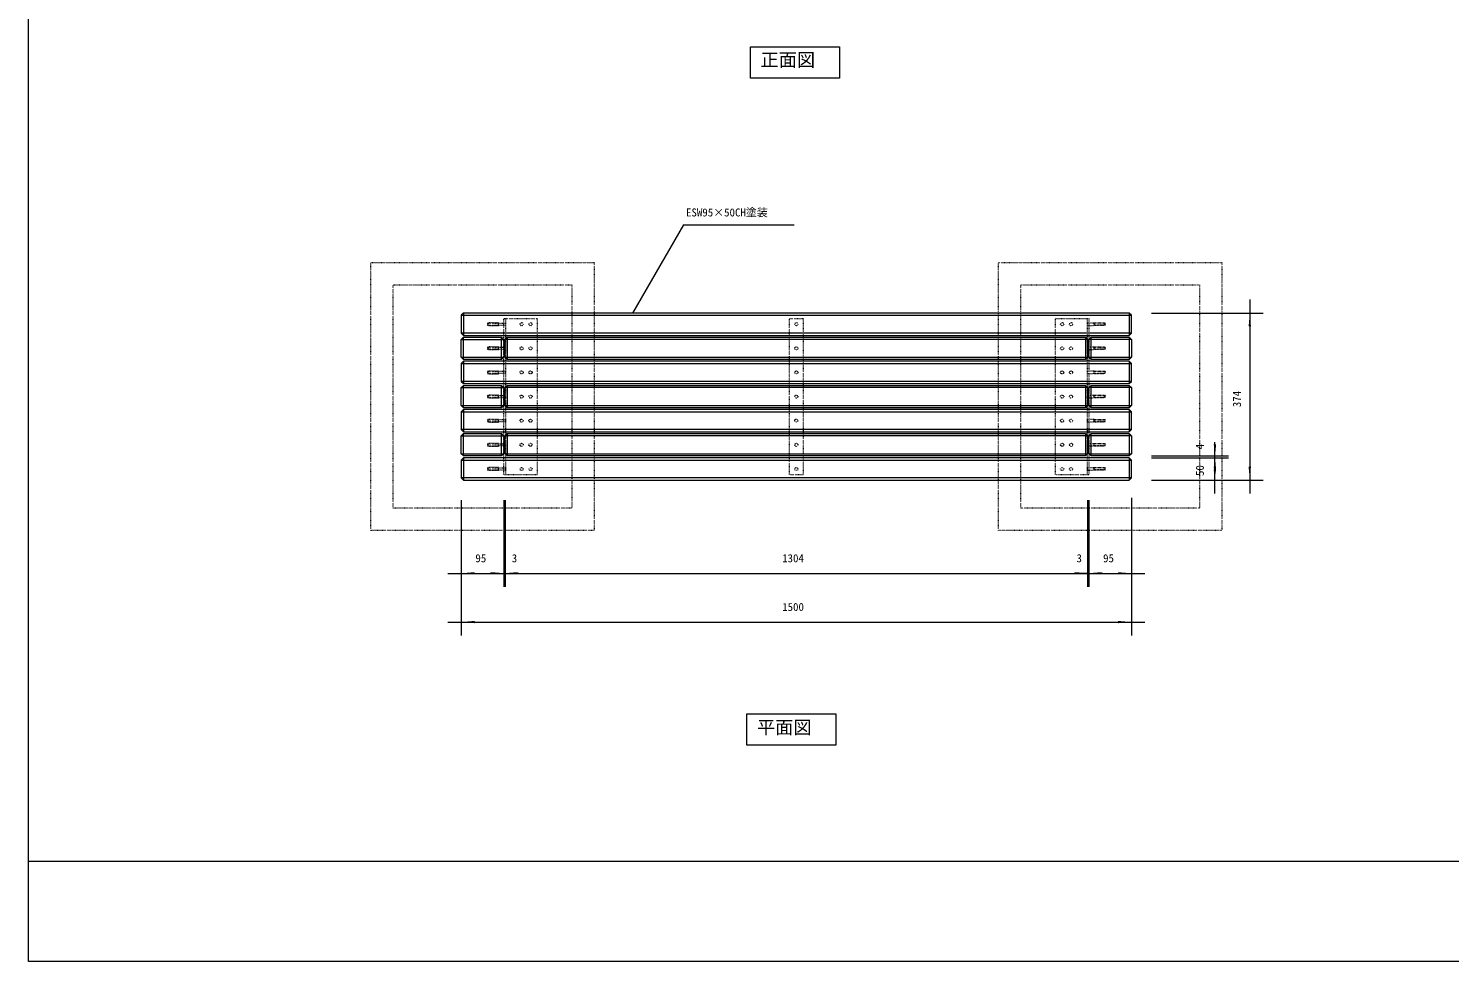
# Model space of a CAD drawing. Units: millimetres, scale not verified. Extents: x -2925 to 3297, y -2062 to 2062.
# Drawn here: x -2925 to 256, y -2062 to 26 of the extents above; entities that cross this region are included whole.
import ezdxf
from ezdxf.enums import TextEntityAlignment as Align

# ---------------------------------------------------------------- set-up
doc = ezdxf.new("R2010")
doc.units = ezdxf.units.MM
doc.header["$LTSCALE"] = 10
doc.linetypes.add('USER5', pattern=[0.208282, 0.069427, -0.138855])
doc.layers.add('0-1_____', color=30, linetype='Continuous', lineweight=18)
doc.styles.add('ＭＳ ゴシック', font='')
doc.styles.get('ＭＳ ゴシック').set_extended_font_data('MS Gothic')

msp = doc.modelspace()

# ---------------------------------------------------------------- linework, layer by layer
at = {"layer": '0-1_____', "color": 1}
for p, q in [((-1458.94, -413.04), (-1573.07, -610.71)), ((-1458.94, -413.04), (-1211.15, -413.04)), ((-191.15, -580.71), (-191.15, -610.71)), ((-411.15, -610.71), (-161.15, -610.71)), ((-191.15, -610.71), (-191.15, -984.71)), ((-269.15, -930.71), (-269.15, -899.84)), ((-269.15, -930.71), (-269.15, -900.71)), ((-269.15, -934.71), (-269.15, -904.71)), ((-411.15, -930.71), (-239.15, -930.71)), ((-411.15, -934.71), (-239.15, -934.71)), ((-411.15, -934.71), (-239.15, -934.71)), ((-269.15, -934.71), (-269.15, -930.71)), ((-269.15, -984.71), (-269.15, -934.71)), ((-269.15, -964.71), (-269.15, -934.71)), ((-411.15, -984.71), (-161.15, -984.71)), ((-411.15, -984.71), (-239.15, -984.71)), ((-269.15, -1014.71), (-269.15, -984.71)), ((-191.15, -984.71), (-191.15, -1014.71)), ((-1956.15, -1029.71), (-1956.15, -1332.5)), ((-1956.15, -1029.71), (-1956.15, -1223.41)), ((-1861.15, -1029.71), (-1861.15, -1223.41)), ((-1861.15, -1030.71), (-1861.15, -1223.41)), ((-1858.15, -1029.71), (-1858.15, -1223.41)), ((-1858.15, -1029.71), (-1858.15, -1223.41)), ((-554.15, -1029.71), (-554.15, -1223.41)), ((-551.15, -1029.71), (-551.15, -1223.41)), ((-551.15, -1030.71), (-551.15, -1223.41)), ((-456.15, -1024.71), (-456.15, -1332.5)), ((-456.15, -1029.71), (-456.15, -1223.41)), ((-554.15, -1074.71), (-554.15, -1223.41)), ((-1986.15, -1193.41), (-1956.15, -1193.41)), ((-1956.15, -1193.41), (-1861.15, -1193.41)), ((-1891.15, -1193.41), (-1861.15, -1193.41)), ((-1888.15, -1193.41), (-1858.15, -1193.41)), ((-1861.15, -1193.41), (-1831.15, -1193.41)), ((-1861.15, -1193.41), (-1858.15, -1193.41)), ((-1858.15, -1193.41), (-554.15, -1193.41)), ((-1858.15, -1193.41), (-1828.15, -1193.41)), ((-1858.15, -1193.41), (-1827.27, -1193.41)), ((-584.15, -1193.41), (-554.15, -1193.41)), ((-581.15, -1193.41), (-551.15, -1193.41)), ((-554.15, -1193.41), (-579.02, -1193.41)), ((-554.15, -1193.41), (-524.15, -1193.41)), ((-554.15, -1193.41), (-551.15, -1193.41)), ((-551.15, -1193.41), (-456.15, -1193.41)), ((-551.15, -1193.41), (-521.15, -1193.41)), ((-456.15, -1193.41), (-426.15, -1193.41)), ((-1986.15, -1302.5), (-1956.15, -1302.5)), ((-1956.15, -1302.5), (-456.15, -1302.5)), ((-456.15, -1302.5), (-426.15, -1302.5))]:
    msp.add_line(p, q, dxfattribs=at)
at = {"layer": '0-1_____'}
for p, q in [((-1951.15, -610.71), (-1956.15, -615.71)), ((-1956.15, -615.71), (-1956.15, -655.71)), ((-1956.15, -615.71), (-456.15, -615.71)), ((-461.15, -610.71), (-1951.15, -610.71)), ((-1951.15, -610.71), (-1951.15, -660.71)), ((-456.15, -615.71), (-461.15, -610.71)), ((-461.15, -610.71), (-461.15, -660.71)), ((-456.15, -655.71), (-456.15, -615.71)), ((-1956.15, -655.71), (-1951.15, -660.71)), ((-456.15, -655.71), (-1956.15, -655.71)), ((-1956.15, -669.71), (-1951.15, -664.71)), ((-1951.15, -660.71), (-461.15, -660.71)), ((-1951.15, -664.71), (-1866.15, -664.71)), ((-1951.15, -714.71), (-1951.15, -664.71)), ((-1866.15, -664.71), (-1861.15, -669.71)), ((-1866.15, -714.71), (-1866.15, -664.71)), ((-1858.15, -669.71), (-1853.15, -664.71)), ((-1853.15, -664.71), (-559.15, -664.71)), ((-1853.15, -664.71), (-1853.15, -714.71)), ((-559.15, -664.71), (-554.15, -669.71)), ((-559.15, -664.71), (-559.15, -714.71)), ((-551.15, -669.71), (-546.15, -664.71)), ((-546.15, -664.71), (-461.15, -664.71)), ((-546.15, -714.71), (-546.15, -664.71)), ((-461.15, -660.71), (-456.15, -655.71)), ((-461.15, -664.71), (-456.15, -669.71)), ((-461.15, -664.71), (-461.15, -714.71)), ((-1956.15, -709.71), (-1956.15, -669.71)), ((-1956.15, -669.71), (-1861.15, -669.71)), ((-1861.15, -669.71), (-1861.15, -709.71)), ((-1858.15, -709.71), (-1858.15, -669.71)), ((-554.15, -669.71), (-1858.15, -669.71)), ((-554.15, -669.71), (-554.15, -709.71)), ((-551.15, -709.71), (-551.15, -669.71)), ((-456.15, -669.71), (-551.15, -669.71)), ((-456.15, -669.71), (-456.15, -709.71)), ((-1951.15, -714.71), (-1956.15, -709.71)), ((-1956.15, -709.71), (-1861.15, -709.71)), ((-1951.15, -718.71), (-1956.15, -723.71)), ((-1956.15, -723.71), (-1956.15, -763.71)), ((-1956.15, -723.71), (-456.15, -723.71)), ((-1866.15, -714.71), (-1951.15, -714.71)), ((-461.15, -718.71), (-1951.15, -718.71)), ((-1951.15, -718.71), (-1951.15, -768.71)), ((-1861.15, -709.71), (-1866.15, -714.71)), ((-1853.15, -714.71), (-1858.15, -709.71)), ((-1858.15, -709.71), (-554.15, -709.71)), ((-559.15, -714.71), (-1853.15, -714.71)), ((-554.15, -709.71), (-559.15, -714.71)), ((-546.15, -714.71), (-551.15, -709.71)), ((-551.15, -709.71), (-456.15, -709.71)), ((-461.15, -714.71), (-546.15, -714.71)), ((-456.15, -709.71), (-461.15, -714.71)), ((-456.15, -723.71), (-461.15, -718.71)), ((-461.15, -718.71), (-461.15, -768.71)), ((-456.15, -763.71), (-456.15, -723.71)), ((-1956.15, -763.71), (-1951.15, -768.71)), ((-456.15, -763.71), (-1956.15, -763.71)), ((-1956.15, -777.71), (-1951.15, -772.71)), ((-1956.15, -817.71), (-1956.15, -777.71)), ((-1956.15, -777.71), (-1861.15, -777.71)), ((-1951.15, -768.71), (-461.15, -768.71)), ((-1951.15, -772.71), (-1866.15, -772.71)), ((-1951.15, -822.71), (-1951.15, -772.71)), ((-1866.15, -772.71), (-1861.15, -777.71)), ((-1866.15, -822.71), (-1866.15, -772.71)), ((-1861.15, -777.71), (-1861.15, -817.71)), ((-1858.15, -777.71), (-1853.15, -772.71)), ((-1858.15, -817.71), (-1858.15, -777.71)), ((-554.15, -777.71), (-1858.15, -777.71)), ((-1853.15, -772.71), (-559.15, -772.71)), ((-1853.15, -772.71), (-1853.15, -822.71)), ((-559.15, -772.71), (-554.15, -777.71)), ((-559.15, -772.71), (-559.15, -822.71)), ((-554.15, -777.71), (-554.15, -817.71)), ((-551.15, -777.71), (-546.15, -772.71)), ((-551.15, -817.71), (-551.15, -777.71)), ((-456.15, -777.71), (-551.15, -777.71)), ((-546.15, -772.71), (-461.15, -772.71)), ((-546.15, -822.71), (-546.15, -772.71)), ((-461.15, -768.71), (-456.15, -763.71)), ((-461.15, -772.71), (-456.15, -777.71)), ((-461.15, -772.71), (-461.15, -822.71)), ((-456.15, -777.71), (-456.15, -817.71)), ((-1951.15, -822.71), (-1956.15, -817.71)), ((-1956.15, -817.71), (-1861.15, -817.71)), ((-1951.15, -826.71), (-1956.15, -831.71)), ((-1866.15, -822.71), (-1951.15, -822.71)), ((-461.15, -826.71), (-1951.15, -826.71)), ((-1951.15, -826.71), (-1951.15, -876.71)), ((-1861.15, -817.71), (-1866.15, -822.71)), ((-1853.15, -822.71), (-1858.15, -817.71)), ((-1858.15, -817.71), (-554.15, -817.71)), ((-559.15, -822.71), (-1853.15, -822.71)), ((-554.15, -817.71), (-559.15, -822.71)), ((-546.15, -822.71), (-551.15, -817.71)), ((-551.15, -817.71), (-456.15, -817.71)), ((-461.15, -822.71), (-546.15, -822.71)), ((-456.15, -817.71), (-461.15, -822.71)), ((-456.15, -831.71), (-461.15, -826.71)), ((-461.15, -826.71), (-461.15, -876.71)), ((-1956.15, -831.71), (-1956.15, -871.71)), ((-1956.15, -831.71), (-456.15, -831.71)), ((-456.15, -871.71), (-456.15, -831.71)), ((-1956.15, -871.71), (-1951.15, -876.71)), ((-456.15, -871.71), (-1956.15, -871.71)), ((-1956.15, -885.71), (-1951.15, -880.71)), ((-1956.15, -925.71), (-1956.15, -885.71)), ((-1956.15, -885.71), (-1861.15, -885.71)), ((-1951.15, -876.71), (-461.15, -876.71)), ((-1951.15, -880.71), (-1866.15, -880.71)), ((-1951.15, -930.71), (-1951.15, -880.71)), ((-1866.15, -880.71), (-1861.15, -885.71)), ((-1866.15, -930.71), (-1866.15, -880.71)), ((-1861.15, -885.71), (-1861.15, -925.71)), ((-1858.15, -885.71), (-1853.15, -880.71)), ((-1858.15, -925.71), (-1858.15, -885.71)), ((-554.15, -885.71), (-1858.15, -885.71)), ((-1853.15, -880.71), (-559.15, -880.71)), ((-1853.15, -880.71), (-1853.15, -930.71)), ((-559.15, -880.71), (-554.15, -885.71)), ((-559.15, -880.71), (-559.15, -930.71)), ((-554.15, -885.71), (-554.15, -925.71)), ((-551.15, -885.71), (-546.15, -880.71)), ((-551.15, -925.71), (-551.15, -885.71)), ((-456.15, -885.71), (-551.15, -885.71)), ((-546.15, -880.71), (-461.15, -880.71)), ((-546.15, -930.71), (-546.15, -880.71)), ((-461.15, -876.71), (-456.15, -871.71)), ((-461.15, -880.71), (-456.15, -885.71)), ((-461.15, -880.71), (-461.15, -930.71)), ((-456.15, -885.71), (-456.15, -925.71)), ((-1951.15, -930.71), (-1956.15, -925.71)), ((-1956.15, -925.71), (-1861.15, -925.71)), ((-1951.15, -934.71), (-1956.15, -939.71)), ((-1956.15, -939.71), (-1956.15, -979.71)), ((-1956.15, -939.71), (-456.15, -939.71)), ((-1866.15, -930.71), (-1951.15, -930.71)), ((-461.15, -934.71), (-1951.15, -934.71)), ((-1951.15, -934.71), (-1951.15, -984.71)), ((-1861.15, -925.71), (-1866.15, -930.71)), ((-1853.15, -930.71), (-1858.15, -925.71)), ((-1858.15, -925.71), (-554.15, -925.71)), ((-559.15, -930.71), (-1853.15, -930.71)), ((-554.15, -925.71), (-559.15, -930.71)), ((-546.15, -930.71), (-551.15, -925.71)), ((-551.15, -925.71), (-456.15, -925.71)), ((-461.15, -930.71), (-546.15, -930.71)), ((-456.15, -925.71), (-461.15, -930.71)), ((-456.15, -939.71), (-461.15, -934.71)), ((-461.15, -934.71), (-461.15, -984.71)), ((-456.15, -979.71), (-456.15, -939.71)), ((-1956.15, -979.71), (-1951.15, -984.71)), ((-456.15, -979.71), (-1956.15, -979.71)), ((-1951.15, -984.71), (-461.15, -984.71)), ((-461.15, -984.71), (-456.15, -979.71)), ((-2925, -1837.5), (2925, -1837.5))]:
    msp.add_line(p, q, dxfattribs=at)
at = {"layer": '0-1_____', "color": 1, "linetype": 'USER5'}
for p, q in [((-1897.15, -633.58), (-1873.15, -633.58)), ((-515.15, -633.58), (-539.15, -633.58)), ((-1897.15, -637.85), (-1873.15, -637.85)), ((-515.15, -637.85), (-539.15, -637.85)), ((-1897.15, -687.58), (-1873.15, -687.58)), ((-1897.15, -691.85), (-1873.15, -691.85)), ((-515.15, -687.58), (-539.15, -687.58)), ((-515.15, -691.85), (-539.15, -691.85)), ((-1897.15, -741.58), (-1873.15, -741.58)), ((-1897.15, -745.85), (-1873.15, -745.85)), ((-515.15, -741.58), (-539.15, -741.58)), ((-515.15, -745.85), (-539.15, -745.85)), ((-1897.15, -795.58), (-1873.15, -795.58)), ((-1897.15, -799.85), (-1873.15, -799.85)), ((-515.15, -795.58), (-539.15, -795.58)), ((-515.15, -799.85), (-539.15, -799.85)), ((-1897.15, -849.58), (-1873.15, -849.58)), ((-1897.15, -853.85), (-1873.15, -853.85)), ((-515.15, -849.58), (-539.15, -849.58)), ((-515.15, -853.85), (-539.15, -853.85)), ((-1897.15, -903.58), (-1873.15, -903.58)), ((-1897.15, -907.85), (-1873.15, -907.85)), ((-515.15, -903.58), (-539.15, -903.58)), ((-515.15, -907.85), (-539.15, -907.85)), ((-1897.15, -957.58), (-1873.15, -957.58)), ((-1897.15, -961.85), (-1873.15, -961.85)), ((-515.15, -957.58), (-539.15, -957.58)), ((-515.15, -961.85), (-539.15, -961.85))]:
    msp.add_line(p, q, dxfattribs=at)
at = {"layer": '0-1_____', "linetype": 'USER5'}
for p, q in [((-1896.28, -638.71), (-1896.28, -632.71)), ((-516.01, -638.71), (-516.01, -632.71)), ((-1896.28, -692.71), (-1896.28, -686.71)), ((-516.01, -692.71), (-516.01, -686.71)), ((-1896.28, -746.71), (-1896.28, -740.71)), ((-516.01, -746.71), (-516.01, -740.71)), ((-1896.28, -800.71), (-1896.28, -794.71)), ((-516.01, -800.71), (-516.01, -794.71)), ((-1896.28, -854.71), (-1896.28, -848.71)), ((-516.01, -854.71), (-516.01, -848.71)), ((-1896.28, -908.71), (-1896.28, -902.71)), ((-516.01, -908.71), (-516.01, -902.71)), ((-1896.28, -962.71), (-1896.28, -956.71)), ((-516.01, -962.71), (-516.01, -956.71))]:
    msp.add_line(p, q, dxfattribs=at)
at = {"layer": '0-1_____', "color": 3, "linetype": 'USER5'}
for p, q in [((-1857.15, -622.71), (-1857.15, -972.71)), ((-555.15, -622.71), (-555.15, -972.71))]:
    msp.add_line(p, q, dxfattribs=at)
at = {"layer": '0-1_____'}
msp.add_lwpolyline([(-2925, 2062.5), (2925, 2062.5), (2925, -2062.5), (-2925, -2062.5)], close=True, dxfattribs=at)
at = {"layer": '0-1_____', "color": 1}
for points in [[(-1308.77, -14.86), (-1109.83, -14.86), (-1109.83, -84.86), (-1308.77, -84.86)], [(-1316.77, -1507.86), (-1117.83, -1507.86), (-1117.83, -1577.86), (-1316.77, -1577.86)]]:
    msp.add_lwpolyline(points, close=True, dxfattribs=at)
at = {"layer": '0-1_____', "linetype": 'USER5'}
for points in [[(-2158.65, -497.71), (-1658.65, -497.71), (-1658.65, -1097.71), (-2158.65, -1097.71)], [(-753.65, -497.71), (-253.65, -497.71), (-253.65, -1097.71), (-753.65, -1097.71)], [(-2108.65, -547.71), (-1708.65, -547.71), (-1708.65, -1047.71), (-2108.65, -1047.71)], [(-703.65, -547.71), (-303.65, -547.71), (-303.65, -1047.71), (-703.65, -1047.71)], [(-1873.15, -632.71), (-1896.28, -632.71), (-1897.15, -633.58), (-1897.15, -637.85), (-1896.28, -638.71), (-1873.15, -638.71)], [(-1873.15, -633.15), (-1857.15, -633.15), (-1857.15, -638.28), (-1873.15, -638.28)], [(-1221.15, -622.71), (-1191.15, -622.71), (-1191.15, -972.71), (-1221.15, -972.71)], [(-539.15, -633.15), (-555.15, -633.15), (-555.15, -638.28), (-539.15, -638.28)], [(-539.15, -632.71), (-516.01, -632.71), (-515.15, -633.58), (-515.15, -637.85), (-516.01, -638.71), (-539.15, -638.71)], [(-1873.15, -686.71), (-1896.28, -686.71), (-1897.15, -687.58), (-1897.15, -691.85), (-1896.28, -692.71), (-1873.15, -692.71)], [(-1873.15, -687.15), (-1857.15, -687.15), (-1857.15, -692.28), (-1873.15, -692.28)], [(-539.15, -687.15), (-555.15, -687.15), (-555.15, -692.28), (-539.15, -692.28)], [(-539.15, -686.71), (-516.01, -686.71), (-515.15, -687.58), (-515.15, -691.85), (-516.01, -692.71), (-539.15, -692.71)], [(-1873.15, -740.71), (-1896.28, -740.71), (-1897.15, -741.58), (-1897.15, -745.85), (-1896.28, -746.71), (-1873.15, -746.71)], [(-1873.15, -741.15), (-1857.15, -741.15), (-1857.15, -746.28), (-1873.15, -746.28)], [(-539.15, -741.15), (-555.15, -741.15), (-555.15, -746.28), (-539.15, -746.28)], [(-539.15, -740.71), (-516.01, -740.71), (-515.15, -741.58), (-515.15, -745.85), (-516.01, -746.71), (-539.15, -746.71)], [(-1873.15, -794.71), (-1896.28, -794.71), (-1897.15, -795.58), (-1897.15, -799.85), (-1896.28, -800.71), (-1873.15, -800.71)], [(-1873.15, -795.15), (-1857.15, -795.15), (-1857.15, -800.28), (-1873.15, -800.28)], [(-539.15, -795.15), (-555.15, -795.15), (-555.15, -800.28), (-539.15, -800.28)], [(-539.15, -794.71), (-516.01, -794.71), (-515.15, -795.58), (-515.15, -799.85), (-516.01, -800.71), (-539.15, -800.71)], [(-1873.15, -848.71), (-1896.28, -848.71), (-1897.15, -849.58), (-1897.15, -853.85), (-1896.28, -854.71), (-1873.15, -854.71)], [(-1873.15, -849.15), (-1857.15, -849.15), (-1857.15, -854.28), (-1873.15, -854.28)], [(-539.15, -849.15), (-555.15, -849.15), (-555.15, -854.28), (-539.15, -854.28)], [(-539.15, -848.71), (-516.01, -848.71), (-515.15, -849.58), (-515.15, -853.85), (-516.01, -854.71), (-539.15, -854.71)], [(-1873.15, -902.71), (-1896.28, -902.71), (-1897.15, -903.58), (-1897.15, -907.85), (-1896.28, -908.71), (-1873.15, -908.71)], [(-1873.15, -903.15), (-1857.15, -903.15), (-1857.15, -908.28), (-1873.15, -908.28)], [(-539.15, -903.15), (-555.15, -903.15), (-555.15, -908.28), (-539.15, -908.28)], [(-539.15, -902.71), (-516.01, -902.71), (-515.15, -903.58), (-515.15, -907.85), (-516.01, -908.71), (-539.15, -908.71)], [(-1873.15, -956.71), (-1896.28, -956.71), (-1897.15, -957.58), (-1897.15, -961.85), (-1896.28, -962.71), (-1873.15, -962.71)], [(-1873.15, -957.15), (-1857.15, -957.15), (-1857.15, -962.28), (-1873.15, -962.28)], [(-539.15, -957.15), (-555.15, -957.15), (-555.15, -962.28), (-539.15, -962.28)], [(-539.15, -956.71), (-516.01, -956.71), (-515.15, -957.58), (-515.15, -961.85), (-516.01, -962.71), (-539.15, -962.71)]]:
    msp.add_lwpolyline(points, close=True, dxfattribs=at)
at = {"layer": '0-1_____', "color": 3, "linetype": 'USER5'}
for points in [[(-1861.15, -622.71), (-1786.15, -622.71), (-1786.15, -972.71), (-1861.15, -972.71)], [(-626.15, -622.71), (-551.15, -622.71), (-551.15, -972.71), (-626.15, -972.71)]]:
    msp.add_lwpolyline(points, close=True, dxfattribs=at)
at = {"layer": '0-1_____', "linetype": 'USER5'}
for centre in [(-1821.15, -635.71), (-1801.15, -635.71), (-1206.15, -635.71), (-611.15, -635.71), (-591.15, -635.71), (-1821.15, -689.71), (-1801.15, -689.71), (-1206.15, -689.71), (-611.15, -689.71), (-591.15, -689.71), (-1821.15, -743.71), (-1801.15, -743.71), (-1206.15, -743.71), (-611.15, -743.71), (-591.15, -743.71), (-1821.15, -797.71), (-1801.15, -797.71), (-1206.15, -797.71), (-611.15, -797.71), (-591.15, -797.71), (-1821.15, -851.71), (-1801.15, -851.71), (-1206.15, -851.71), (-611.15, -851.71), (-591.15, -851.71), (-1821.15, -905.71), (-1801.15, -905.71), (-1206.15, -905.71), (-611.15, -905.71), (-591.15, -905.71), (-1821.15, -959.71), (-1801.15, -959.71), (-1206.15, -959.71), (-611.15, -959.71), (-591.15, -959.71)]:
    msp.add_circle(centre, 3.5, dxfattribs=at)
at = {"layer": '0-1_____', "color": 1}
for points in [[(-191.15, -610.71), (-188.52, -640.71), (-193.77, -640.71)], [(-269.15, -934.71), (-271.77, -904.72), (-266.52, -904.72)], [(-269.15, -930.71), (-266.52, -960.71), (-271.77, -960.71)], [(-269.15, -934.71), (-266.52, -964.71), (-271.77, -964.71)], [(-269.15, -984.71), (-271.77, -954.72), (-266.52, -954.72)], [(-191.15, -984.71), (-193.77, -954.72), (-188.52, -954.72)], [(-1956.15, -1193.41), (-1926.15, -1190.79), (-1926.15, -1196.04)], [(-1861.15, -1193.41), (-1891.15, -1196.04), (-1891.15, -1190.79)], [(-1858.15, -1193.41), (-1888.15, -1196.04), (-1888.15, -1190.79)], [(-1861.15, -1193.41), (-1831.15, -1190.79), (-1831.15, -1196.04)], [(-1858.15, -1193.41), (-1828.15, -1190.79), (-1828.15, -1196.04)], [(-554.15, -1193.41), (-584.15, -1196.04), (-584.15, -1190.79)], [(-551.15, -1193.41), (-581.15, -1196.04), (-581.15, -1190.79)], [(-554.15, -1193.41), (-524.15, -1190.79), (-524.15, -1196.04)], [(-551.15, -1193.41), (-521.15, -1190.79), (-521.15, -1196.04)], [(-456.15, -1193.41), (-486.15, -1196.04), (-486.15, -1190.79)], [(-1956.15, -1302.5), (-1926.15, -1299.88), (-1926.15, -1305.12)], [(-456.15, -1302.5), (-486.15, -1305.12), (-486.15, -1299.88)]]:
    msp.add_solid(points, dxfattribs=at)

# ---------------------------------------------------------------- texts
at = {"layer": '0-1_____', "color": 7, "style": 'ＭＳ ゴシック'}
for s, height, p in [('正面図', 29.85, (-1286.27, -67.84)), ('ESW95×50CH塗装', 17.91, (-1453.09, -399.92)), ('95', 17.91, (-1924.52, -1173.97)), ('3', 17.91, (-1843.15, -1173.97)), ('1304', 17.91, (-1237.9, -1173.97)), ('3', 17.91, (-579.02, -1173.97)), ('95', 17.91, (-519.52, -1173.97)), ('1500', 17.91, (-1237.9, -1283.05)), ('平面図', 29.85, (-1294.27, -1561.98))]:
    msp.add_text(s, height=height, dxfattribs=at).set_placement(p, align=Align.BOTTOM_LEFT)
for s, p in [('374', (-205.59, -821.53)), ('4', (-288.59, -915.71)), ('50', (-288.59, -975.59))]:
    msp.add_text(s, height=17.91, rotation=90, dxfattribs=at).set_placement(p, align=Align.BOTTOM_LEFT)

doc.saveas('drawing.dxf')
